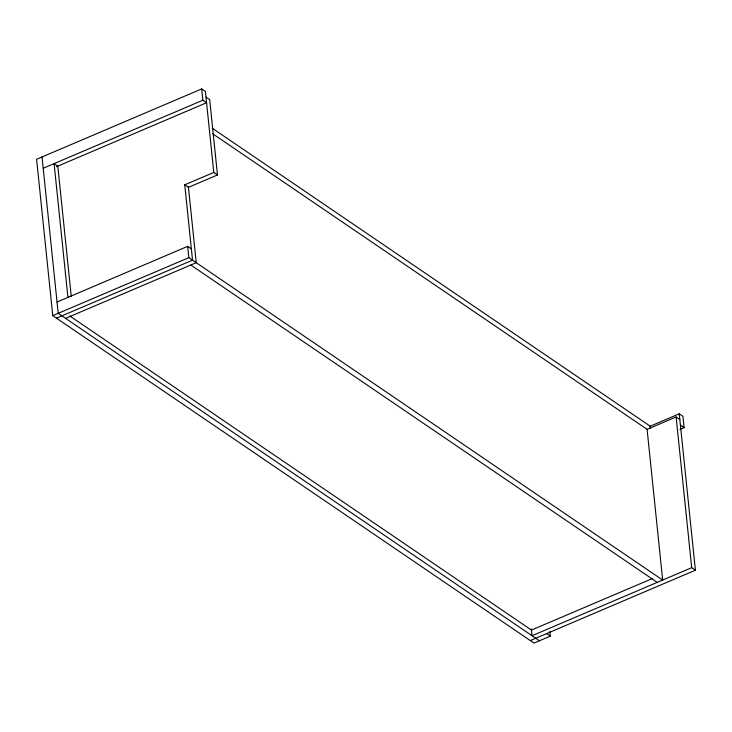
<?xml version="1.0" encoding="UTF-8"?>
<svg xmlns="http://www.w3.org/2000/svg" width="732" height="732" viewBox="0 0 732 732"><rect width="100%" height="100%" fill="white"/><g stroke="black" fill="none" stroke-linecap="round" stroke-linejoin="round"><path stroke-width="1.1" d="M213.781 172.45L184.748 184.821L188.453 187.337L217.477 174.966L213.781 172.45L205.408 91.436L201.703 88.92L36.6 159.274L52.759 315.648L533.994 643.08L550.327 636.126L549.86 631.588M43.215 168.259L202.874 100.22L206.57 102.736L56.364 166.75M57.032 302.032L187.667 246.355L191.372 248.88M52.759 315.648L188.838 257.664L662.67 580.055L647.097 429.336L212.765 133.819M56.465 318.173L192.534 260.18L184.748 184.821M65.606 318.365L196.24 262.697L188.389 186.77M649.833 426.363L679.241 413.827L682.938 416.352L684.109 427.653L679.909 429.446M646.713 429.501L676.121 416.966L679.827 419.482M652.432 578.518L531.45 630.078L69.741 315.931M530.297 640.564L695.4 570.21L691.694 567.684L532.036 635.724L531.331 628.925M205.994 97.091L209.691 99.607L217.477 174.966M680.412 425.136L684.109 427.653M212.243 128.21L650.208 426.198L650.446 428.458M190.796 265.021L657.226 582.379M546.621 633.61L550.327 636.126M539.438 640.765L58.203 313.333L42.044 156.959M679.241 413.827L695.4 570.21M676.121 416.966L691.694 567.684M201.703 88.92L202.874 100.22M187.667 246.355L188.838 257.664M71.269 296.506L57.801 166.137L54.095 163.62L67.92 297.393"/></g></svg>
